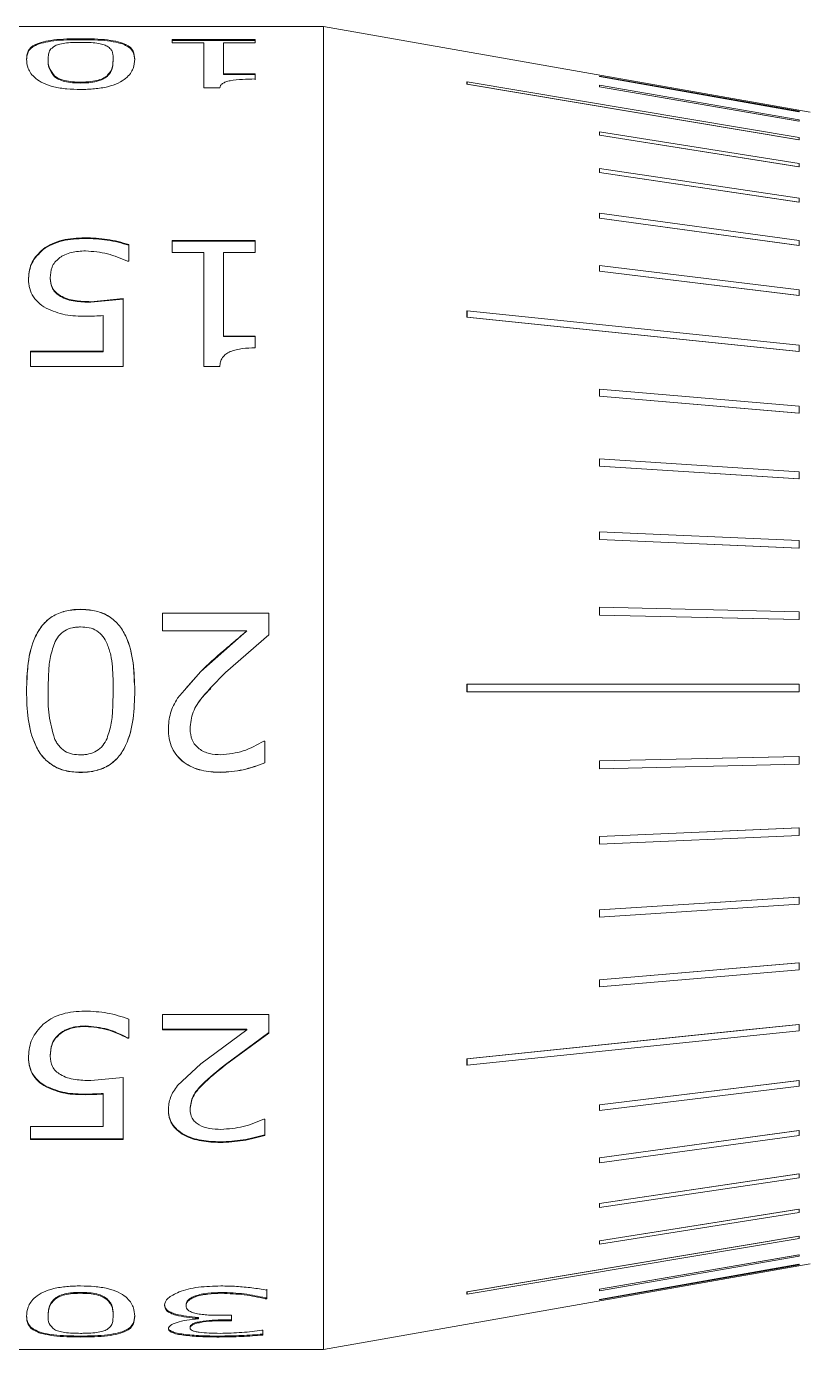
# Model space of a CAD drawing. Header units: millimetres. Extents: x 2 to 278, y 1 to 215.
# Drawn here: x 125.61 to 130.68, y 29.56 to 38.19 of the extents above; entities that cross this region are included whole.
import ezdxf

# ---------------------------------------------------------------- set-up
doc = ezdxf.new("R2010")
doc.units = ezdxf.units.MM

msp = doc.modelspace()

# ---------------------------------------------------------------- linework, layer by layer
at = {"color": 7, "linetype": 'Continuous', "lineweight": 18}
for p, q in [((127.5452, 38.1918), (122.4652, 38.1918)), ((130.7202, 37.632), (127.5452, 38.1918)), ((127.5452, 38.1918), (127.5452, 29.5558)), ((125.9601, 38.1119), (125.9601, 38.1056)), ((126.5581, 38.1069), (127.0983, 38.1069)), ((126.5581, 38.1069), (126.5581, 38.0853)), ((126.5581, 38.1006), (127.0983, 38.1006)), ((126.7639, 38.0853), (126.5581, 38.0853)), ((126.7639, 38.0853), (126.7639, 37.7915)), ((126.8925, 38.0853), (126.8925, 37.8832)), ((127.0983, 38.0853), (126.8925, 38.0853)), ((127.0983, 38.1069), (127.0983, 38.0853)), ((125.7479, 37.9713), (125.7479, 37.9774)), ((126.1723, 37.9717), (126.1723, 37.9777)), ((126.3138, 37.9777), (126.3138, 37.9717)), ((125.7893, 37.8641), (125.7893, 37.87)), ((125.9601, 37.8227), (125.9601, 37.8285)), ((126.1321, 37.8646), (126.1321, 37.8704)), ((126.8925, 37.8832), (127.0983, 37.8832)), ((126.8925, 37.8773), (126.8925, 37.8832)), ((126.8925, 37.8773), (127.0983, 37.8773)), ((127.0983, 37.8832), (127.0983, 37.8489)), ((127.0983, 37.8489), (127.0983, 37.843)), ((128.4815, 37.8155), (128.4815, 37.8312)), ((128.4815, 37.8312), (128.4822, 37.8312)), ((128.4822, 37.8312), (128.4822, 37.8155)), ((130.6489, 37.4679), (128.4822, 37.8312)), ((129.3458, 37.8647), (129.3458, 37.8679)), ((129.3458, 37.8679), (129.3465, 37.8679)), ((130.6482, 37.6356), (129.3458, 37.8647)), ((129.3458, 37.8647), (129.3465, 37.8647)), ((130.6489, 37.6387), (129.3465, 37.8679)), ((129.3465, 37.8679), (129.3465, 37.8647)), ((129.3465, 37.8647), (130.6489, 37.6356)), ((126.8678, 37.7915), (126.7639, 37.7915)), ((130.6482, 37.4522), (128.4815, 37.8155)), ((128.4815, 37.8155), (128.4822, 37.8155)), ((128.4822, 37.8155), (130.6489, 37.4522)), ((129.3458, 37.7986), (129.3458, 37.8081)), ((129.3458, 37.8081), (129.3465, 37.8081)), ((130.6482, 37.573), (129.3458, 37.7986)), ((129.3458, 37.7986), (129.3465, 37.7986)), ((130.6489, 37.5826), (129.3465, 37.8081)), ((129.3465, 37.8081), (129.3465, 37.7986)), ((129.3465, 37.7986), (130.6489, 37.573)), ((130.6482, 37.6356), (130.6489, 37.6356)), ((130.6482, 37.573), (130.6489, 37.573)), ((130.6489, 37.6356), (130.6489, 37.6387)), ((130.6489, 37.573), (130.6489, 37.5826)), ((129.3458, 37.4827), (129.3458, 37.5043)), ((129.3458, 37.5043), (129.3465, 37.5043)), ((130.6482, 37.2749), (129.3458, 37.4827)), ((129.3458, 37.4827), (129.3465, 37.4827)), ((130.6489, 37.2965), (129.3465, 37.5043)), ((129.3465, 37.5043), (129.3465, 37.4827)), ((129.3465, 37.4827), (130.6489, 37.2749)), ((130.6482, 37.4522), (130.6489, 37.4522)), ((130.6489, 37.4522), (130.6489, 37.4679)), ((129.3458, 37.2379), (129.3458, 37.2651)), ((129.3458, 37.2651), (129.3465, 37.2651)), ((130.6482, 37.044), (129.3458, 37.2379)), ((129.3458, 37.2379), (129.3465, 37.2379)), ((130.6489, 37.0712), (129.3465, 37.2651)), ((129.3465, 37.2651), (129.3465, 37.2379)), ((129.3465, 37.2379), (130.6489, 37.044)), ((130.6482, 37.2749), (130.6489, 37.2749)), ((130.6489, 37.2749), (130.6489, 37.2965)), ((130.6489, 37.044), (130.6489, 37.0712)), ((129.3458, 36.94), (129.3458, 36.9724)), ((129.3458, 36.9724), (129.3465, 36.9724)), ((129.3465, 36.9724), (129.3465, 36.94)), ((130.6489, 36.7954), (129.3465, 36.9724)), ((130.6482, 37.044), (130.6489, 37.044)), ((130.6482, 36.7631), (129.3458, 36.94)), ((129.3458, 36.94), (129.3465, 36.94)), ((129.3465, 36.94), (130.6489, 36.7631)), ((125.9872, 36.8128), (125.9872, 36.8085)), ((126.5581, 36.7939), (127.0983, 36.7939)), ((126.5581, 36.7939), (126.5581, 36.7173)), ((126.5581, 36.7896), (127.0983, 36.7896)), ((127.0983, 36.7939), (127.0983, 36.7173)), ((130.6489, 36.7631), (130.6489, 36.7954)), ((125.7153, 36.7392), (125.7153, 36.735)), ((126.2752, 36.7685), (126.2752, 36.6588)), ((126.7639, 36.7173), (126.5581, 36.7173)), ((126.7639, 36.7173), (126.7639, 35.9719)), ((126.8925, 36.7173), (126.8925, 36.1711)), ((127.0983, 36.7173), (126.8925, 36.7173)), ((130.6482, 36.7631), (130.6489, 36.7631)), ((126.2752, 36.6588), (126.2657, 36.6588)), ((129.3458, 36.5938), (129.3458, 36.6308)), ((129.3458, 36.6308), (129.3465, 36.6308)), ((129.3465, 36.6308), (129.3465, 36.5938)), ((130.6489, 36.4736), (129.3465, 36.6308)), ((125.6193, 36.5506), (125.6193, 36.5467)), ((125.7608, 36.5514), (125.7608, 36.5475)), ((130.6482, 36.4366), (129.3458, 36.5938)), ((129.3458, 36.5938), (129.3465, 36.5938)), ((129.3465, 36.5938), (130.6489, 36.4366)), ((130.6489, 36.4366), (130.6489, 36.4736)), ((125.8285, 36.4337), (125.8285, 36.4299)), ((126.0268, 36.3952), (126.2366, 36.416)), ((126.0268, 36.3915), (126.2366, 36.4123)), ((126.0268, 36.3952), (126.0268, 36.3915)), ((126.2366, 36.416), (126.2366, 35.9719)), ((130.6482, 36.4366), (130.6489, 36.4366)), ((126.108, 36.3048), (126.108, 36.0723)), ((128.4815, 36.2942), (128.4815, 36.3353)), ((128.4815, 36.3353), (128.4822, 36.3353)), ((130.6482, 36.0697), (128.4815, 36.2942)), ((128.4815, 36.2942), (128.4822, 36.2942)), ((128.4822, 36.3353), (128.4822, 36.2942)), ((130.6489, 36.1108), (128.4822, 36.3353)), ((128.4822, 36.2942), (130.6489, 36.0697)), ((126.8925, 36.1711), (127.0983, 36.1711)), ((126.8925, 36.1678), (126.8925, 36.1711)), ((126.8925, 36.1678), (127.0983, 36.1678)), ((127.0983, 36.1711), (127.0983, 36.0944)), ((130.6489, 36.0697), (130.6489, 36.1108)), ((125.6321, 36.0723), (126.108, 36.0723)), ((125.6321, 36.0723), (125.6321, 35.9719)), ((125.6321, 36.0691), (126.108, 36.0691)), ((126.108, 36.0723), (126.108, 36.0691)), ((130.6482, 36.0697), (130.6489, 36.0697)), ((126.2366, 35.9719), (125.6321, 35.9719)), ((126.8678, 35.9719), (126.7639, 35.9719)), ((129.3458, 35.7788), (129.3458, 35.8233)), ((129.3458, 35.8233), (129.3465, 35.8233)), ((130.6482, 35.6681), (129.3458, 35.7788)), ((129.3458, 35.7788), (129.3465, 35.7788)), ((129.3465, 35.8233), (129.3465, 35.7788)), ((130.6489, 35.7127), (129.3465, 35.8233)), ((129.3465, 35.7788), (130.6489, 35.6681)), ((130.6482, 35.6681), (130.6489, 35.6681)), ((130.6489, 35.6681), (130.6489, 35.7127)), ((129.3458, 35.3228), (129.3458, 35.3701)), ((129.3458, 35.3701), (129.3465, 35.3701)), ((130.6482, 35.2383), (129.3458, 35.3228)), ((129.3458, 35.3228), (129.3465, 35.3228)), ((130.6489, 35.2855), (129.3465, 35.3701)), ((129.3465, 35.3701), (129.3465, 35.3228)), ((129.3465, 35.3228), (130.6489, 35.2383)), ((130.6482, 35.2383), (130.6489, 35.2383)), ((130.6489, 35.2383), (130.6489, 35.2855)), ((129.3458, 34.8441), (129.3458, 34.8933)), ((129.3458, 34.8933), (129.3465, 34.8933)), ((129.3465, 34.8933), (129.3465, 34.8441)), ((130.6489, 34.8362), (129.3465, 34.8933)), ((130.6482, 34.787), (129.3458, 34.8441)), ((129.3458, 34.8441), (129.3465, 34.8441)), ((129.3465, 34.8441), (130.6489, 34.787)), ((130.6489, 34.787), (130.6489, 34.8362)), ((130.6482, 34.787), (130.6489, 34.787)), ((125.9601, 34.3874), (125.9601, 34.3867)), ((129.3458, 34.35), (129.3458, 34.4004)), ((129.3458, 34.4004), (129.3465, 34.4004)), ((129.3465, 34.4004), (129.3465, 34.35)), ((130.6489, 34.3716), (129.3465, 34.4004)), ((130.6489, 34.3212), (130.6489, 34.3716)), ((126.4938, 34.3619), (127.1883, 34.3619)), ((126.4938, 34.3619), (126.4938, 34.2467)), ((126.4938, 34.3612), (127.1883, 34.3612)), ((127.1883, 34.3619), (127.1883, 34.2211)), ((130.6482, 34.3212), (129.3458, 34.35)), ((129.3458, 34.35), (129.3465, 34.35)), ((129.3465, 34.35), (130.6489, 34.3212)), ((130.6482, 34.3212), (130.6489, 34.3212)), ((127.0446, 34.2467), (126.4938, 34.2467)), ((126.7434, 33.9821), (127.0446, 34.2467)), ((127.1883, 34.2211), (126.9058, 33.9739)), ((127.0446, 34.2462), (127.0446, 34.2467)), ((126.5915, 33.8071), (126.7434, 33.9821)), ((126.6453, 33.8692), (126.7434, 33.982)), ((126.3138, 33.8555), (126.3138, 33.8556)), ((128.4815, 33.8484), (128.4815, 33.8992)), ((128.4815, 33.8992), (128.4822, 33.8992)), ((128.4822, 33.8992), (128.4822, 33.8484)), ((130.6489, 33.8992), (128.4822, 33.8992)), ((130.6489, 33.8484), (130.6489, 33.8992)), ((128.4815, 33.8484), (128.4822, 33.8484)), ((128.4822, 33.8484), (130.6489, 33.8484)), ((126.5324, 33.6033), (126.5324, 33.6029)), ((126.6739, 33.6077), (126.6739, 33.6073)), ((127.1555, 33.5274), (127.1626, 33.5274)), ((127.1626, 33.5274), (127.1626, 33.3854)), ((129.3458, 33.3976), (130.6482, 33.4264)), ((130.6489, 33.4264), (129.3465, 33.3976)), ((130.6482, 33.4264), (130.6489, 33.4264)), ((130.6489, 33.376), (130.6489, 33.4264)), ((129.3458, 33.3472), (129.3458, 33.3976)), ((129.3458, 33.3976), (129.3465, 33.3976)), ((129.3458, 33.3472), (129.3465, 33.3472)), ((129.3465, 33.3976), (129.3465, 33.3472)), ((129.3465, 33.3472), (130.6489, 33.376)), ((125.9601, 33.3227), (125.9601, 33.3235)), ((126.8718, 33.3235), (126.8718, 33.3227)), ((129.3458, 32.9036), (130.6482, 32.9607)), ((129.3458, 32.8543), (129.3458, 32.9036)), ((129.3458, 32.9036), (129.3465, 32.9036)), ((130.6489, 32.9607), (129.3465, 32.9036)), ((129.3465, 32.8543), (130.6489, 32.9115)), ((129.3465, 32.9036), (129.3465, 32.8543)), ((130.6482, 32.9607), (130.6489, 32.9607)), ((130.6489, 32.9115), (130.6489, 32.9607)), ((129.3458, 32.8543), (129.3465, 32.8543)), ((129.3458, 32.4248), (130.6482, 32.5093)), ((130.6489, 32.5093), (129.3465, 32.4248)), ((130.6482, 32.5093), (130.6489, 32.5093)), ((130.6489, 32.4621), (130.6489, 32.5093)), ((129.3458, 32.3775), (129.3458, 32.4248)), ((129.3458, 32.4248), (129.3465, 32.4248)), ((129.3465, 32.3775), (130.6489, 32.4621)), ((129.3465, 32.4248), (129.3465, 32.3775)), ((129.3458, 32.3775), (129.3465, 32.3775)), ((129.3458, 31.9689), (130.6482, 32.0795)), ((130.6489, 32.0795), (129.3465, 31.9689)), ((130.6482, 32.0795), (130.6489, 32.0795)), ((130.6489, 32.035), (130.6489, 32.0795)), ((129.3458, 31.9243), (129.3458, 31.9689)), ((129.3458, 31.9689), (129.3465, 31.9689)), ((129.3465, 31.9243), (130.6489, 32.035)), ((129.3465, 31.9689), (129.3465, 31.9243)), ((129.3458, 31.9243), (129.3465, 31.9243)), ((126.2752, 31.713), (126.2752, 31.5881)), ((126.4938, 31.7428), (127.1883, 31.7428)), ((126.4938, 31.7428), (126.4938, 31.6429)), ((127.1883, 31.7428), (127.1883, 31.6209)), ((125.8204, 31.6118), (125.8204, 31.6151)), ((125.992, 31.6649), (125.992, 31.6682)), ((127.0446, 31.6462), (126.4938, 31.6462)), ((127.0446, 31.6429), (126.4938, 31.6429)), ((126.7434, 31.4203), (127.0446, 31.6429)), ((127.1883, 31.6242), (126.9058, 31.4171)), ((127.1883, 31.6209), (126.9058, 31.4135)), ((127.0446, 31.6462), (127.0446, 31.6429)), ((130.6482, 31.678), (130.6489, 31.678)), ((130.6489, 31.6369), (130.6489, 31.678)), ((126.2752, 31.5914), (126.2657, 31.5914)), ((126.2657, 31.5881), (126.2657, 31.5914)), ((126.2752, 31.5881), (126.2657, 31.5881)), ((125.6193, 31.4708), (125.6193, 31.4743)), ((125.7608, 31.4716), (125.7608, 31.4752)), ((128.4815, 31.4123), (128.4815, 31.4534)), ((128.4815, 31.4534), (128.4822, 31.4534)), ((128.4822, 31.4534), (128.4822, 31.4123)), ((126.5915, 31.2783), (126.7434, 31.4203)), ((128.4815, 31.4123), (128.4822, 31.4123)), ((125.7344, 31.2698), (125.7344, 31.2736)), ((126.0268, 31.3115), (126.2366, 31.3323)), ((126.2366, 31.3323), (126.2366, 30.926)), ((129.3458, 31.1539), (130.6482, 31.3111)), ((130.6489, 31.3111), (129.3465, 31.1539)), ((129.3465, 31.1168), (130.6489, 31.274)), ((130.6482, 31.3111), (130.6489, 31.3111)), ((130.6489, 31.274), (130.6489, 31.3111)), ((125.9943, 31.2193), (125.9943, 31.2232)), ((126.108, 31.2236), (126.108, 31.2275)), ((126.108, 31.2236), (126.108, 31.0116)), ((126.5324, 31.122), (126.5324, 31.118)), ((126.6739, 31.1254), (126.6739, 31.1214)), ((129.3458, 31.1168), (129.3458, 31.1539)), ((129.3458, 31.1539), (129.3465, 31.1539)), ((129.3458, 31.1168), (129.3465, 31.1168)), ((129.3465, 31.1539), (129.3465, 31.1168)), ((125.6321, 31.0116), (126.108, 31.0116)), ((125.6321, 31.0116), (125.6321, 30.926)), ((127.1555, 31.0601), (127.1626, 31.0601)), ((127.1626, 31.0601), (127.1626, 30.9534)), ((126.2366, 30.9303), (125.6321, 30.9303)), ((126.2366, 30.926), (125.6321, 30.926)), ((129.3458, 30.8076), (130.6482, 30.9846)), ((130.6489, 30.9846), (129.3465, 30.8076)), ((129.3465, 30.7752), (130.6489, 30.9522)), ((130.6482, 30.9846), (130.6489, 30.9846)), ((130.6489, 30.9522), (130.6489, 30.9846)), ((126.8718, 30.9116), (126.8718, 30.9072)), ((129.3458, 30.7752), (129.3458, 30.8076)), ((129.3458, 30.8076), (129.3465, 30.8076)), ((129.3458, 30.7752), (129.3465, 30.7752)), ((129.3465, 30.8076), (129.3465, 30.7752)), ((129.3458, 30.5098), (130.6482, 30.7037)), ((130.6489, 30.7037), (129.3465, 30.5098)), ((129.3465, 30.4825), (130.6489, 30.6764)), ((130.6482, 30.7037), (130.6489, 30.7037)), ((130.6489, 30.6764), (130.6489, 30.7037)), ((129.3458, 30.4825), (129.3458, 30.5098)), ((129.3458, 30.5098), (129.3465, 30.5098)), ((129.3465, 30.5098), (129.3465, 30.4825)), ((129.3458, 30.4825), (129.3465, 30.4825)), ((129.3458, 30.2649), (130.6482, 30.4727)), ((130.6489, 30.4727), (129.3465, 30.2649)), ((129.3465, 30.2433), (130.6489, 30.4511)), ((130.6482, 30.4727), (130.6489, 30.4727)), ((130.6489, 30.4511), (130.6489, 30.4727)), ((128.4815, 29.9321), (130.6482, 30.2954)), ((130.6489, 30.2954), (128.4822, 29.9321)), ((128.4822, 29.9164), (130.6489, 30.2797)), ((129.3458, 30.2433), (129.3458, 30.2649)), ((129.3458, 30.2649), (129.3465, 30.2649)), ((129.3458, 30.2433), (129.3465, 30.2433)), ((129.3465, 30.2649), (129.3465, 30.2433)), ((130.6482, 30.2954), (130.6489, 30.2954)), ((130.6489, 30.2797), (130.6489, 30.2954)), ((129.3458, 29.949), (130.6482, 30.1746)), ((130.6489, 30.1746), (129.3465, 29.949)), ((129.3465, 29.9395), (130.6489, 30.1651)), ((130.6482, 30.1746), (130.6489, 30.1746)), ((130.6489, 30.1651), (130.6489, 30.1746)), ((127.5452, 29.5558), (130.7202, 30.1157)), ((129.3458, 29.8829), (130.6482, 30.1121)), ((130.6489, 30.1121), (129.3465, 29.8829)), ((129.3465, 29.8797), (130.6489, 30.1089)), ((130.6482, 30.1121), (130.6489, 30.1121)), ((130.6489, 30.1089), (130.6489, 30.1121)), ((125.7887, 29.8866), (125.7887, 29.8808)), ((125.9601, 29.9287), (125.9601, 29.9229)), ((126.1329, 29.8858), (126.1329, 29.8799)), ((126.7098, 29.9004), (126.7098, 29.9062)), ((126.8788, 29.9229), (126.8788, 29.9287)), ((127.1754, 29.8933), (127.1652, 29.8933)), ((127.1652, 29.8875), (127.1652, 29.8933)), ((127.1754, 29.8875), (127.1652, 29.8875)), ((127.1754, 29.9499), (127.1754, 29.9441)), ((127.1754, 29.9441), (127.1754, 29.8875)), ((128.4815, 29.9164), (128.4815, 29.9321)), ((128.4815, 29.9321), (128.4822, 29.9321)), ((128.4815, 29.9164), (128.4822, 29.9164)), ((128.4822, 29.9321), (128.4822, 29.9164)), ((129.3458, 29.9395), (129.3458, 29.949)), ((129.3458, 29.949), (129.3465, 29.949)), ((129.3458, 29.9395), (129.3465, 29.9395)), ((129.3458, 29.8797), (129.3458, 29.8829)), ((129.3458, 29.8829), (129.3465, 29.8829)), ((129.3465, 29.949), (129.3465, 29.9395)), ((129.3465, 29.8829), (129.3465, 29.8797)), ((126.5067, 29.8442), (126.5067, 29.8501)), ((126.6481, 29.8412), (126.6481, 29.8471)), ((129.3458, 29.8797), (129.3465, 29.8797)), ((125.7479, 29.7789), (125.7479, 29.7728)), ((126.1723, 29.7792), (126.1723, 29.7732)), ((126.3138, 29.7732), (126.3138, 29.7792)), ((126.5816, 29.7804), (126.5816, 29.7864)), ((126.7283, 29.7598), (126.7283, 29.7659)), ((126.7283, 29.7598), (126.7283, 29.7569)), ((126.8825, 29.7791), (126.9439, 29.7791)), ((126.9439, 29.7499), (126.8971, 29.7499)), ((126.9439, 29.7438), (126.8971, 29.7438)), ((126.9439, 29.7791), (126.9439, 29.7438)), ((125.9601, 29.6376), (125.9601, 29.6438)), ((126.5324, 29.693), (126.5324, 29.6991)), ((126.6319, 29.6493), (126.6319, 29.6555)), ((126.6739, 29.696), (126.6739, 29.7022)), ((126.8646, 29.6376), (126.8646, 29.6438)), ((127.1429, 29.6822), (127.1497, 29.6822)), ((127.1497, 29.6822), (127.1497, 29.6504)), ((118.5232, 29.5558), (127.5452, 29.5558))]:
    msp.add_line(p, q, dxfattribs=at)
at = {"color": 7, "linetype": 'Continuous', "lineweight": 18, "flags": 128}
for points in [[(128.4815, 31.4534), (130.3004, 31.6419), (130.6482, 31.678)], [(130.6489, 31.678), (130.414, 31.6536), (128.4822, 31.4534)], [(128.4822, 31.4123), (130.414, 31.6125), (130.6489, 31.6369)]]:
    msp.add_lwpolyline(points, dxfattribs=at)
at = {"color": 7, "linetype": 'Continuous', "lineweight": 18}
for points, knots in [([(125.6064, 37.9774), (125.6081, 37.9956), (125.6116, 38.032), (125.6474, 38.0694), (125.7115, 38.0926), (125.783, 38.1047), (125.8543, 38.1098), (125.9144, 38.1116), (125.9449, 38.1118), (125.9601, 38.1119)], [0, 0, 0, 0, 0.250434, 0.500188, 0.629668, 0.749901, 0.874732, 0.937353, 1, 1, 1, 1]), ([(125.6064, 37.9713), (125.6081, 37.9895), (125.6116, 38.0259), (125.6474, 38.0633), (125.7115, 38.0865), (125.7831, 38.0985), (125.8688, 38.1047), (125.9296, 38.1053), (125.9601, 38.1056)], [0, 0, 0, 0, 0.25035, 0.500044, 0.629545, 0.749833, 0.874781, 1, 1, 1, 1]), ([(125.9601, 38.0882), (125.9511, 38.0881), (125.933, 38.088), (125.8974, 38.0868), (125.8547, 38.0832), (125.8131, 38.075), (125.7968, 38.0673), (125.7887, 38.0634)], [0, 0, 0, 0, 0.125385, 0.250691, 0.500473, 0.749989, 1, 1, 1, 1]), ([(125.9601, 38.1119), (125.9905, 38.1116), (126.0513, 38.111), (126.1382, 38.1047), (126.2096, 38.0926), (126.2724, 38.0693), (126.3086, 38.0323), (126.312, 37.9959), (126.3138, 37.9777)], [0, 0, 0, 0, 0.125107, 0.249982, 0.374728, 0.499704, 0.749513, 1, 1, 1, 1]), ([(125.9601, 38.1056), (125.9905, 38.1053), (126.0513, 38.1047), (126.1382, 38.0985), (126.2095, 38.0864), (126.2724, 38.0631), (126.3086, 38.0261), (126.312, 37.9899), (126.3138, 37.9717)], [0, 0, 0, 0, 0.125222, 0.250192, 0.374981, 0.499943, 0.749645, 1, 1, 1, 1]), ([(126.1329, 38.0629), (126.1248, 38.0668), (126.1085, 38.0747), (126.067, 38.0832), (126.015, 38.0876), (125.9784, 38.088), (125.9601, 38.0882)], [0, 0, 0, 0, 0.250221, 0.499886, 0.749549, 1, 1, 1, 1]), ([(125.7887, 38.0634), (125.778, 38.0553), (125.7568, 38.0393), (125.7499, 38.0103), (125.7486, 37.9887), (125.7479, 37.9774)], [0, 0, 0, 0, 0.325852, 0.643345, 1, 1, 1, 1]), ([(126.1723, 37.9777), (126.1722, 37.9857), (126.1719, 38.0016), (126.1676, 38.0237), (126.1593, 38.0447), (126.1417, 38.0568), (126.1329, 38.0629)], [0, 0, 0, 0, 0.250149, 0.500286, 0.750259, 1, 1, 1, 1]), ([(125.9601, 37.7806), (125.9297, 37.7813), (125.869, 37.7826), (125.7837, 37.7961), (125.7125, 37.8205), (125.6488, 37.8622), (125.6117, 37.9187), (125.6082, 37.9578), (125.6064, 37.9774)], [0, 0, 0, 0, 0.125108, 0.249996, 0.368839, 0.499677, 0.749515, 1, 1, 1, 1]), ([(125.7479, 37.9774), (125.7475, 37.9604), (125.7467, 37.9266), (125.7751, 37.8888), (125.7893, 37.87)], [0, 0, 0, 0, 0.501161, 1, 1, 1, 1]), ([(125.7479, 37.9713), (125.7475, 37.9544), (125.7467, 37.9206), (125.7751, 37.8829), (125.7893, 37.8641)], [0, 0, 0, 0, 0.501143, 1, 1, 1, 1]), ([(126.3138, 37.9777), (126.312, 37.9581), (126.3085, 37.919), (126.2724, 37.8629), (126.2093, 37.8211), (126.1381, 37.7964), (126.0658, 37.7853), (126.0057, 37.7811), (125.9753, 37.7808), (125.9601, 37.7806)], [0, 0, 0, 0, 0.250459, 0.50023, 0.625184, 0.749909, 0.874716, 0.937346, 1, 1, 1, 1]), ([(126.1321, 37.8704), (126.1426, 37.8826), (126.1633, 37.9068), (126.17, 37.9434), (126.1715, 37.9659), (126.1723, 37.9777)], [0, 0, 0, 0, 0.325118, 0.645265, 1, 1, 1, 1]), ([(126.1321, 37.8646), (126.1426, 37.8767), (126.1633, 37.9008), (126.17, 37.9374), (126.1715, 37.9599), (126.1723, 37.9717)], [0, 0, 0, 0, 0.325159, 0.645301, 1, 1, 1, 1]), ([(125.7893, 37.87), (125.7933, 37.8669), (125.8012, 37.8608), (125.8216, 37.8494), (125.8552, 37.8374), (125.9064, 37.8295), (125.9422, 37.8288), (125.9601, 37.8285)], [0, 0, 0, 0, 0.1253344, 0.2505826, 0.5001129, 0.7497511, 1, 1, 1, 1]), ([(125.7893, 37.8641), (125.7933, 37.8611), (125.8012, 37.855), (125.8216, 37.8436), (125.8552, 37.8315), (125.9064, 37.8237), (125.9422, 37.823), (125.9601, 37.8227)], [0, 0, 0, 0, 0.1252506, 0.2504352, 0.499924, 0.7496336, 1, 1, 1, 1]), ([(125.9601, 37.8285), (125.9691, 37.8286), (125.9872, 37.8288), (126.0228, 37.831), (126.0655, 37.8376), (126.1069, 37.8521), (126.1237, 37.8643), (126.1321, 37.8704)], [0, 0, 0, 0, 0.125362, 0.250643, 0.500339, 0.749896, 1, 1, 1, 1]), ([(125.9601, 37.8227), (125.9691, 37.8228), (125.9872, 37.823), (126.0228, 37.8252), (126.0655, 37.8318), (126.1069, 37.8462), (126.1237, 37.8585), (126.1321, 37.8646)], [0, 0, 0, 0, 0.125422, 0.25076, 0.500527, 0.750044, 1, 1, 1, 1]), ([(126.9361, 37.8379), (126.9263, 37.8354), (126.9067, 37.8304), (126.8839, 37.8195), (126.8712, 37.806), (126.8689, 37.7963), (126.8678, 37.7915)], [0, 0, 0, 0, 0.2490206, 0.4999129, 0.7496608, 1, 1, 1, 1]), ([(127.0983, 37.8489), (127.0707, 37.8486), (127.0153, 37.848), (126.9625, 37.8413), (126.9361, 37.8379)], [0, 0, 0, 0, 0.4983054, 1, 1, 1, 1]), ([(125.7153, 36.7392), (125.7342, 36.7512), (125.7718, 36.7753), (125.8629, 36.8065), (125.9375, 36.8103), (125.9872, 36.8128)], [0, 0, 0, 0, 0.250276, 0.500633, 1, 1, 1, 1]), ([(125.7153, 36.735), (125.7342, 36.747), (125.7718, 36.771), (125.8629, 36.8021), (125.9375, 36.806), (125.9872, 36.8085)], [0, 0, 0, 0, 0.250193, 0.500539, 1, 1, 1, 1]), ([(125.9872, 36.8128), (126.0365, 36.811), (126.1356, 36.8073), (126.2285, 36.7815), (126.2752, 36.7685)], [0, 0, 0, 0, 0.497226, 1, 1, 1, 1]), ([(125.9872, 36.8085), (126.0366, 36.8067), (126.1356, 36.803), (126.2285, 36.7772), (126.2752, 36.7643)], [0, 0, 0, 0, 0.497877, 1, 1, 1, 1]), ([(125.6193, 36.5506), (125.6233, 36.5862), (125.6315, 36.6574), (125.6874, 36.7119), (125.7153, 36.7392)], [0, 0, 0, 0, 0.500453, 1, 1, 1, 1]), ([(125.6193, 36.5467), (125.6234, 36.5822), (125.6315, 36.6533), (125.6874, 36.7078), (125.7153, 36.735)], [0, 0, 0, 0, 0.500359, 1, 1, 1, 1]), ([(125.992, 36.727), (125.9607, 36.7253), (125.9137, 36.7227), (125.8633, 36.7057), (125.8375, 36.6923), (125.8261, 36.6842), (125.8204, 36.6801)], [0, 0, 0, 0, 0.499447, 0.749427, 0.874687, 1, 1, 1, 1]), ([(126.2657, 36.6588), (126.2232, 36.6776), (126.1384, 36.715), (126.0408, 36.723), (125.992, 36.727)], [0, 0, 0, 0, 0.500486, 1, 1, 1, 1]), ([(125.8204, 36.6801), (125.8105, 36.6713), (125.7907, 36.6538), (125.7657, 36.6108), (125.7627, 36.5752), (125.7608, 36.5514)], [0, 0, 0, 0, 0.2501719, 0.5004723, 1, 1, 1, 1]), ([(125.7344, 36.3527), (125.716, 36.365), (125.6791, 36.3895), (125.6412, 36.4394), (125.6257, 36.4854), (125.6199, 36.5227), (125.6195, 36.5413), (125.6193, 36.5506)], [0, 0, 0, 0, 0.249801, 0.499609, 0.749505, 0.874729, 1, 1, 1, 1]), ([(125.7608, 36.5514), (125.7629, 36.529), (125.7662, 36.4952), (125.7957, 36.4555), (125.8175, 36.4409), (125.8285, 36.4337)], [0, 0, 0, 0, 0.499125, 0.74964, 1, 1, 1, 1]), ([(125.7608, 36.5475), (125.7629, 36.5251), (125.7662, 36.4914), (125.7957, 36.4517), (125.8175, 36.4372), (125.8285, 36.4299)], [0, 0, 0, 0, 0.4989883, 0.749522, 1, 1, 1, 1]), ([(125.8285, 36.4337), (125.8432, 36.4263), (125.8727, 36.4116), (125.9405, 36.3979), (125.9923, 36.3963), (126.0268, 36.3952)], [0, 0, 0, 0, 0.249715, 0.499736, 1, 1, 1, 1]), ([(125.8285, 36.4299), (125.8432, 36.4226), (125.8727, 36.4078), (125.9405, 36.3942), (125.9923, 36.3926), (126.0268, 36.3915)], [0, 0, 0, 0, 0.249659, 0.499683, 1, 1, 1, 1]), ([(125.9943, 36.3003), (125.9484, 36.3008), (125.8568, 36.3018), (125.7752, 36.3358), (125.7344, 36.3527)], [0, 0, 0, 0, 0.501299, 1, 1, 1, 1]), ([(126.108, 36.3048), (126.0891, 36.3035), (126.0512, 36.3009), (126.0132, 36.3005), (125.9943, 36.3003)], [0, 0, 0, 0, 0.499995, 1, 1, 1, 1]), ([(126.9361, 36.0704), (126.9263, 36.0651), (126.9067, 36.0543), (126.8839, 36.0309), (126.8712, 36.0022), (126.8689, 35.982), (126.8678, 35.9719)], [0, 0, 0, 0, 0.249021, 0.499913, 0.749661, 1, 1, 1, 1]), ([(127.0983, 36.0944), (127.0707, 36.0938), (127.0153, 36.0925), (126.9625, 36.0778), (126.9361, 36.0704)], [0, 0, 0, 0, 0.498305, 1, 1, 1, 1]), ([(125.6064, 33.8543), (125.6081, 33.9151), (125.6116, 34.0365), (125.6474, 34.1877), (125.7115, 34.2922), (125.783, 34.3509), (125.8543, 34.3768), (125.9144, 34.3863), (125.9449, 34.387), (125.9601, 34.3874)], [0, 0, 0, 0, 0.250434, 0.500188, 0.629668, 0.749901, 0.874732, 0.937353, 1, 1, 1, 1]), ([(125.6092, 33.8985), (125.6107, 33.9444), (125.6142, 34.0509), (125.6475, 34.1872), (125.7115, 34.2916), (125.7831, 34.35), (125.8688, 34.3821), (125.9296, 34.3852), (125.9601, 34.3867)], [0, 0, 0, 0, 0.201871, 0.467712, 0.605588, 0.733654, 0.866683, 1, 1, 1, 1]), ([(125.9601, 34.3874), (125.9905, 34.3859), (126.0513, 34.3828), (126.1382, 34.3509), (126.2096, 34.2921), (126.2724, 34.1872), (126.3086, 34.0376), (126.312, 33.9163), (126.3138, 33.8555)], [0, 0, 0, 0, 0.125107, 0.249982, 0.374728, 0.499704, 0.749513, 1, 1, 1, 1]), ([(125.9601, 34.3867), (125.9905, 34.3851), (126.0513, 34.382), (126.1381, 34.3503), (126.2096, 34.2915), (126.2723, 34.1867), (126.306, 34.0516), (126.3095, 33.9448), (126.311, 33.8986)], [0, 0, 0, 0, 0.133117, 0.265965, 0.398622, 0.531462, 0.796907, 1, 1, 1, 1]), ([(125.9601, 34.2723), (125.9511, 34.2721), (125.933, 34.2717), (125.8974, 34.2661), (125.8547, 34.25), (125.8131, 34.2135), (125.7968, 34.1813), (125.7887, 34.1652)], [0, 0, 0, 0, 0.1253851, 0.2506912, 0.5004734, 0.7499893, 1, 1, 1, 1]), ([(126.1329, 34.163), (126.1248, 34.1794), (126.1085, 34.2121), (126.067, 34.2498), (126.015, 34.2699), (125.9784, 34.2715), (125.9601, 34.2723)], [0, 0, 0, 0, 0.2502208, 0.4998863, 0.7495492, 1, 1, 1, 1]), ([(126.7434, 33.982), (126.7922, 34.0277), (126.8494, 34.0813), (126.9259, 34.1461), (126.9767, 34.1894), (127.019, 34.2248), (127.0446, 34.2462)], [0, 0, 0, 0, 0.49995, 0.586839, 0.749974, 1, 1, 1, 1]), ([(125.7887, 34.1652), (125.778, 34.1325), (125.7568, 34.0681), (125.7499, 33.9626), (125.7486, 33.8918), (125.7479, 33.8543)], [0, 0, 0, 0, 0.325852, 0.6433453, 1, 1, 1, 1]), ([(126.1723, 33.8555), (126.1722, 33.8816), (126.1719, 33.9336), (126.1676, 34.0115), (126.1593, 34.0895), (126.1417, 34.1385), (126.1329, 34.163)], [0, 0, 0, 0, 0.250149, 0.500286, 0.750259, 1, 1, 1, 1]), ([(126.9058, 33.9739), (126.8528, 33.922), (126.7735, 33.8442), (126.686, 33.7194), (126.6779, 33.6447), (126.6739, 33.6073)], [0, 0, 0, 0, 0.5010835, 0.7508721, 1, 1, 1, 1]), ([(125.9601, 33.3235), (125.9297, 33.325), (125.869, 33.328), (125.7837, 33.3598), (125.7125, 33.4182), (125.6488, 33.5223), (125.6117, 33.6728), (125.6082, 33.7938), (125.6064, 33.8544)], [0, 0, 0, 0, 0.1252234, 0.2502058, 0.3691039, 0.499915, 0.7496465, 1, 1, 1, 1]), ([(125.9601, 33.3227), (125.9297, 33.3242), (125.869, 33.3272), (125.7837, 33.359), (125.7125, 33.4175), (125.6488, 33.5218), (125.6117, 33.6725), (125.6082, 33.7937), (125.6064, 33.8543)], [0, 0, 0, 0, 0.125108, 0.249996, 0.368839, 0.499677, 0.749515, 1, 1, 1, 1]), ([(125.7479, 33.8543), (125.7475, 33.8014), (125.7467, 33.6958), (125.7751, 33.5942), (125.7893, 33.5436)], [0, 0, 0, 0, 0.501161, 1, 1, 1, 1]), ([(126.3138, 33.8556), (126.312, 33.7949), (126.3085, 33.6737), (126.2724, 33.5241), (126.2092, 33.4196), (126.1381, 33.3604), (126.0658, 33.3344), (126.0057, 33.3246), (125.9753, 33.3239), (125.9601, 33.3235)], [0, 0, 0, 0, 0.250327, 0.499992, 0.624932, 0.749699, 0.874601, 0.937287, 1, 1, 1, 1]), ([(126.3138, 33.8555), (126.312, 33.7948), (126.3085, 33.6734), (126.2724, 33.5236), (126.2093, 33.419), (126.1381, 33.3597), (126.0658, 33.3336), (126.0057, 33.3238), (125.9753, 33.3231), (125.9601, 33.3227)], [0, 0, 0, 0, 0.250459, 0.50023, 0.625184, 0.749909, 0.874716, 0.937346, 1, 1, 1, 1]), ([(126.1321, 33.5448), (126.1426, 33.5774), (126.1633, 33.6421), (126.17, 33.7475), (126.1715, 33.8183), (126.1723, 33.8555)], [0, 0, 0, 0, 0.325118, 0.645265, 1, 1, 1, 1]), ([(126.8095, 33.8713), (126.7902, 33.8518), (126.7448, 33.8061), (126.6863, 33.7193), (126.678, 33.6449), (126.6739, 33.6077)], [0, 0, 0, 0, 0.270861, 0.635977, 1, 1, 1, 1]), ([(126.5324, 33.6029), (126.5346, 33.6391), (126.539, 33.7116), (126.574, 33.7753), (126.5915, 33.8071)], [0, 0, 0, 0, 0.500083, 1, 1, 1, 1]), ([(126.8718, 33.3235), (126.8302, 33.3256), (126.7473, 33.3297), (126.6494, 33.3725), (126.5886, 33.429), (126.5544, 33.4815), (126.539, 33.5313), (126.5332, 33.5723), (126.5327, 33.593), (126.5324, 33.6033)], [0, 0, 0, 0, 0.250373, 0.499655, 0.624742, 0.74972, 0.874735, 0.937357, 1, 1, 1, 1]), ([(126.8718, 33.3227), (126.8302, 33.3248), (126.7473, 33.3289), (126.6494, 33.3718), (126.5886, 33.4284), (126.5544, 33.4809), (126.539, 33.5308), (126.5332, 33.5718), (126.5327, 33.5926), (126.5324, 33.6029)], [0, 0, 0, 0, 0.250219, 0.499406, 0.6245, 0.74953, 0.874632, 0.937305, 1, 1, 1, 1]), ([(126.6739, 33.6073), (126.6761, 33.5823), (126.6794, 33.5447), (126.7057, 33.5017), (126.742, 33.4675), (126.8006, 33.4415), (126.8503, 33.439), (126.8752, 33.4377)], [0, 0, 0, 0, 0.249411, 0.37465, 0.499967, 0.749439, 1, 1, 1, 1]), ([(125.7893, 33.5436), (125.7933, 33.5356), (125.8012, 33.5196), (125.8216, 33.4902), (125.8552, 33.4597), (125.9064, 33.4401), (125.9422, 33.4385), (125.9601, 33.4377)], [0, 0, 0, 0, 0.125334, 0.250583, 0.500113, 0.749751, 1, 1, 1, 1]), ([(125.9601, 33.4377), (125.9691, 33.4379), (125.9872, 33.4384), (126.0228, 33.4439), (126.0655, 33.4603), (126.1069, 33.4969), (126.1237, 33.5288), (126.1321, 33.5448)], [0, 0, 0, 0, 0.1253617, 0.2506431, 0.5003389, 0.749896, 1, 1, 1, 1]), ([(126.8752, 33.4377), (126.9251, 33.4428), (127.0249, 33.4529), (127.112, 33.5025), (127.1555, 33.5274)], [0, 0, 0, 0, 0.499748, 1, 1, 1, 1]), ([(127.1626, 33.3861), (127.1157, 33.3685), (127.0218, 33.3335), (126.9218, 33.3268), (126.8718, 33.3235)], [0, 0, 0, 0, 0.499982, 1, 1, 1, 1]), ([(127.1626, 33.3854), (127.1157, 33.3678), (127.0218, 33.3327), (126.9218, 33.326), (126.8718, 33.3227)], [0, 0, 0, 0, 0.500012, 1, 1, 1, 1]), ([(125.7153, 31.6789), (125.7342, 31.6929), (125.7718, 31.7207), (125.8629, 31.7576), (125.9375, 31.7621), (125.9872, 31.7652)], [0, 0, 0, 0, 0.2502763, 0.5006332, 1, 1, 1, 1]), ([(125.9872, 31.7652), (126.0365, 31.763), (126.1356, 31.7585), (126.2285, 31.7282), (126.2752, 31.713)], [0, 0, 0, 0, 0.4972257, 1, 1, 1, 1]), ([(125.6193, 31.4708), (125.6233, 31.509), (125.6315, 31.5854), (125.6874, 31.6478), (125.7153, 31.6789)], [0, 0, 0, 0, 0.500453, 1, 1, 1, 1]), ([(125.8204, 31.6151), (125.8105, 31.6054), (125.7907, 31.5859), (125.7657, 31.5385), (125.7627, 31.5005), (125.7608, 31.4752)], [0, 0, 0, 0, 0.250257, 0.500566, 1, 1, 1, 1]), ([(125.8204, 31.6118), (125.8105, 31.602), (125.7907, 31.5825), (125.7657, 31.535), (125.7627, 31.497), (125.7608, 31.4716)], [0, 0, 0, 0, 0.250172, 0.500472, 1, 1, 1, 1]), ([(125.992, 31.6682), (125.9607, 31.6662), (125.9137, 31.6633), (125.8633, 31.6439), (125.8375, 31.6288), (125.8261, 31.6197), (125.8204, 31.6151)], [0, 0, 0, 0, 0.49954, 0.749513, 0.874741, 1, 1, 1, 1]), ([(125.992, 31.6649), (125.9607, 31.663), (125.9137, 31.66), (125.8633, 31.6406), (125.8375, 31.6255), (125.8261, 31.6164), (125.8204, 31.6118)], [0, 0, 0, 0, 0.499447, 0.749427, 0.874687, 1, 1, 1, 1]), ([(126.2657, 31.5914), (126.2232, 31.6124), (126.1383, 31.6543), (126.0408, 31.6636), (125.992, 31.6682)], [0, 0, 0, 0, 0.500426, 1, 1, 1, 1]), ([(126.2657, 31.5881), (126.2232, 31.6091), (126.1384, 31.6511), (126.0408, 31.6603), (125.992, 31.6649)], [0, 0, 0, 0, 0.500486, 1, 1, 1, 1]), ([(125.7344, 31.2736), (125.716, 31.2856), (125.6791, 31.3095), (125.6412, 31.3592), (125.6257, 31.4062), (125.6199, 31.4449), (125.6195, 31.4645), (125.6193, 31.4743)], [0, 0, 0, 0, 0.249918, 0.499746, 0.749586, 0.874771, 1, 1, 1, 1]), ([(125.7344, 31.2698), (125.716, 31.2818), (125.6791, 31.3057), (125.6412, 31.3555), (125.6257, 31.4026), (125.6199, 31.4413), (125.6195, 31.461), (125.6193, 31.4708)], [0, 0, 0, 0, 0.249801, 0.499609, 0.749505, 0.874729, 1, 1, 1, 1]), ([(125.7608, 31.4716), (125.7629, 31.4481), (125.7662, 31.4126), (125.7957, 31.372), (125.8175, 31.3573), (125.8285, 31.35)], [0, 0, 0, 0, 0.499125, 0.74964, 1, 1, 1, 1]), ([(125.8285, 31.35), (125.8432, 31.3426), (125.8727, 31.3278), (125.9405, 31.3142), (125.9923, 31.3126), (126.0268, 31.3115)], [0, 0, 0, 0, 0.249715, 0.499736, 1, 1, 1, 1]), ([(126.9058, 31.4171), (126.8528, 31.3748), (126.7735, 31.3114), (126.686, 31.2124), (126.6779, 31.1544), (126.6739, 31.1254)], [0, 0, 0, 0, 0.501199, 0.750973, 1, 1, 1, 1]), ([(126.9058, 31.4135), (126.8528, 31.3711), (126.7735, 31.3076), (126.686, 31.2084), (126.6779, 31.1504), (126.6739, 31.1214)], [0, 0, 0, 0, 0.501084, 0.750872, 1, 1, 1, 1]), ([(125.9943, 31.2232), (125.9484, 31.2236), (125.8568, 31.2245), (125.7752, 31.2573), (125.7344, 31.2736)], [0, 0, 0, 0, 0.50135, 1, 1, 1, 1]), ([(125.9943, 31.2193), (125.9484, 31.2197), (125.8568, 31.2206), (125.7752, 31.2534), (125.7344, 31.2698)], [0, 0, 0, 0, 0.501299, 1, 1, 1, 1]), ([(126.5324, 31.118), (126.5346, 31.1461), (126.539, 31.2022), (126.574, 31.253), (126.5915, 31.2783)], [0, 0, 0, 0, 0.500083, 1, 1, 1, 1]), ([(126.108, 31.2275), (126.0891, 31.2262), (126.0512, 31.2237), (126.0132, 31.2234), (125.9943, 31.2232)], [0, 0, 0, 0, 0.499993, 1, 1, 1, 1]), ([(126.108, 31.2236), (126.0891, 31.2223), (126.0512, 31.2198), (126.0132, 31.2195), (125.9943, 31.2193)], [0, 0, 0, 0, 0.499995, 1, 1, 1, 1]), ([(126.8718, 30.9116), (126.8302, 30.9131), (126.7473, 30.9161), (126.6494, 30.9476), (126.5886, 30.9896), (126.5544, 31.029), (126.539, 31.0668), (126.5332, 31.0981), (126.5327, 31.114), (126.5324, 31.122)], [0, 0, 0, 0, 0.250373, 0.499655, 0.624742, 0.74972, 0.874735, 0.937357, 1, 1, 1, 1]), ([(126.8718, 30.9072), (126.8302, 30.9087), (126.7473, 30.9117), (126.6494, 30.9433), (126.5886, 30.9854), (126.5544, 31.0248), (126.539, 31.0627), (126.5332, 31.094), (126.5327, 31.11), (126.5324, 31.118)], [0, 0, 0, 0, 0.250219, 0.499406, 0.6245, 0.74953, 0.874632, 0.937305, 1, 1, 1, 1]), ([(126.6739, 31.1214), (126.6761, 31.1021), (126.6794, 31.0732), (126.7057, 31.0406), (126.742, 31.0147), (126.8006, 30.9952), (126.8503, 30.9933), (126.8752, 30.9924)], [0, 0, 0, 0, 0.249411, 0.37465, 0.499967, 0.749439, 1, 1, 1, 1]), ([(126.8752, 30.9924), (126.9251, 30.9962), (127.0249, 31.0037), (127.112, 31.0413), (127.1555, 31.0601)], [0, 0, 0, 0, 0.499748, 1, 1, 1, 1]), ([(127.1626, 30.9577), (127.1157, 30.9447), (127.0218, 30.9189), (126.9218, 30.914), (126.8718, 30.9116)], [0, 0, 0, 0, 0.499982, 1, 1, 1, 1]), ([(127.1626, 30.9534), (127.1157, 30.9404), (127.0218, 30.9145), (126.9218, 30.9097), (126.8718, 30.9072)], [0, 0, 0, 0, 0.500012, 1, 1, 1, 1]), ([(125.6064, 29.7728), (125.6081, 29.7926), (125.6116, 29.8319), (125.6474, 29.8889), (125.7115, 29.9308), (125.783, 29.9554), (125.8543, 29.9665), (125.9144, 29.9705), (125.9449, 29.9709), (125.9601, 29.971)], [0, 0, 0, 0, 0.250434, 0.500188, 0.629668, 0.749901, 0.874732, 0.937353, 1, 1, 1, 1]), ([(125.9601, 29.971), (125.9905, 29.9704), (126.0513, 29.969), (126.1382, 29.9554), (126.2096, 29.9308), (126.2724, 29.8887), (126.3086, 29.8323), (126.312, 29.7929), (126.3138, 29.7732)], [0, 0, 0, 0, 0.1251066, 0.2499816, 0.3747282, 0.4997044, 0.7495128, 1, 1, 1, 1]), ([(126.6027, 29.932), (126.6218, 29.9384), (126.66, 29.9512), (126.7519, 29.9673), (126.8257, 29.9695), (126.8748, 29.971)], [0, 0, 0, 0, 0.250211, 0.500474, 1, 1, 1, 1]), ([(126.8748, 29.971), (126.9089, 29.9704), (126.9775, 29.9691), (127.0786, 29.9594), (127.1432, 29.9492), (127.1754, 29.9441)], [0, 0, 0, 0, 0.330209, 0.666076, 1, 1, 1, 1]), ([(125.7887, 29.8866), (125.778, 29.8744), (125.7568, 29.8503), (125.7499, 29.8135), (125.7486, 29.7908), (125.7479, 29.7789)], [0, 0, 0, 0, 0.3258828, 0.6433899, 1, 1, 1, 1]), ([(125.7887, 29.8808), (125.778, 29.8685), (125.7568, 29.8444), (125.7499, 29.8075), (125.7486, 29.7848), (125.7479, 29.7728)], [0, 0, 0, 0, 0.325852, 0.643345, 1, 1, 1, 1]), ([(125.9601, 29.9287), (125.9511, 29.9286), (125.933, 29.9284), (125.8974, 29.9262), (125.8547, 29.9197), (125.8132, 29.9052), (125.7968, 29.8928), (125.7887, 29.8866)], [0, 0, 0, 0, 0.125446, 0.250809, 0.500664, 0.75014, 1, 1, 1, 1]), ([(125.9601, 29.9229), (125.9511, 29.9228), (125.933, 29.9226), (125.8974, 29.9204), (125.8547, 29.9139), (125.8131, 29.8994), (125.7968, 29.887), (125.7887, 29.8808)], [0, 0, 0, 0, 0.1253851, 0.2506912, 0.5004734, 0.7499893, 1, 1, 1, 1]), ([(126.1329, 29.8858), (126.1248, 29.8921), (126.1085, 29.9047), (126.067, 29.9196), (126.015, 29.9278), (125.9784, 29.9284), (125.9601, 29.9287)], [0, 0, 0, 0, 0.2500685, 0.4996917, 0.7494284, 1, 1, 1, 1]), ([(126.1329, 29.8799), (126.1248, 29.8862), (126.1085, 29.8988), (126.067, 29.9138), (126.015, 29.9219), (125.9784, 29.9226), (125.9601, 29.9229)], [0, 0, 0, 0, 0.250221, 0.499886, 0.749549, 1, 1, 1, 1]), ([(126.1723, 29.7792), (126.1722, 29.7875), (126.1719, 29.8041), (126.1676, 29.8305), (126.1593, 29.8582), (126.1417, 29.8766), (126.1329, 29.8858)], [0, 0, 0, 0, 0.2501388, 0.5002667, 0.7502365, 1, 1, 1, 1]), ([(126.5067, 29.8442), (126.5106, 29.8601), (126.5184, 29.8919), (126.5746, 29.9186), (126.6027, 29.932)], [0, 0, 0, 0, 0.500139, 1, 1, 1, 1]), ([(126.7098, 29.9062), (126.7, 29.9021), (126.6802, 29.8938), (126.6523, 29.8738), (126.6498, 29.8578), (126.6481, 29.8471)], [0, 0, 0, 0, 0.248492, 0.500854, 1, 1, 1, 1]), ([(126.7098, 29.9004), (126.7, 29.8963), (126.6802, 29.8879), (126.6523, 29.868), (126.6498, 29.8519), (126.6481, 29.8412)], [0, 0, 0, 0, 0.248401, 0.500745, 1, 1, 1, 1]), ([(126.8788, 29.9287), (126.8487, 29.9275), (126.8034, 29.9257), (126.7459, 29.9172), (126.7218, 29.9099), (126.7098, 29.9062)], [0, 0, 0, 0, 0.4997292, 0.7500745, 1, 1, 1, 1]), ([(126.8788, 29.9229), (126.8487, 29.9217), (126.8034, 29.9199), (126.7459, 29.9114), (126.7218, 29.9041), (126.7098, 29.9004)], [0, 0, 0, 0, 0.499653, 0.750001, 1, 1, 1, 1]), ([(127.1652, 29.8933), (127.1205, 29.903), (127.0312, 29.9224), (126.9296, 29.9266), (126.8788, 29.9287)], [0, 0, 0, 0, 0.501035, 1, 1, 1, 1]), ([(127.1652, 29.8875), (127.1205, 29.8972), (127.0313, 29.9166), (126.9296, 29.9208), (126.8788, 29.9229)], [0, 0, 0, 0, 0.500401, 1, 1, 1, 1]), ([(126.1723, 29.7732), (126.1722, 29.7815), (126.1719, 29.7981), (126.1676, 29.8245), (126.1593, 29.8523), (126.1417, 29.8707), (126.1329, 29.8799)], [0, 0, 0, 0, 0.250149, 0.500286, 0.750259, 1, 1, 1, 1]), ([(126.5816, 29.7864), (126.5697, 29.7904), (126.5457, 29.7985), (126.512, 29.8191), (126.5088, 29.8377), (126.5067, 29.8501)], [0, 0, 0, 0, 0.2490493, 0.500934, 1, 1, 1, 1]), ([(126.5816, 29.7804), (126.5697, 29.7844), (126.5457, 29.7925), (126.512, 29.8131), (126.5088, 29.8318), (126.5067, 29.8442)], [0, 0, 0, 0, 0.249065, 0.500829, 1, 1, 1, 1]), ([(126.6481, 29.8412), (126.6499, 29.8312), (126.6525, 29.8163), (126.6811, 29.7997), (126.7028, 29.7939), (126.7137, 29.791)], [0, 0, 0, 0, 0.499369, 0.749769, 1, 1, 1, 1]), ([(125.9601, 29.6438), (125.9297, 29.6441), (125.869, 29.6447), (125.7837, 29.651), (125.7125, 29.6631), (125.6488, 29.6865), (125.6117, 29.7241), (125.6082, 29.7606), (125.6064, 29.7789)], [0, 0, 0, 0, 0.125223, 0.250206, 0.369104, 0.499915, 0.749647, 1, 1, 1, 1]), ([(125.9601, 29.6376), (125.9297, 29.6379), (125.869, 29.6385), (125.7837, 29.6448), (125.7125, 29.6569), (125.6488, 29.6803), (125.6117, 29.718), (125.6082, 29.7545), (125.6064, 29.7728)], [0, 0, 0, 0, 0.125108, 0.249996, 0.368839, 0.499677, 0.749515, 1, 1, 1, 1]), ([(125.7479, 29.7728), (125.7475, 29.7567), (125.7467, 29.7246), (125.7751, 29.699), (125.7893, 29.6862)], [0, 0, 0, 0, 0.501161, 1, 1, 1, 1]), ([(126.3138, 29.7792), (126.312, 29.7609), (126.3085, 29.7243), (126.2724, 29.687), (126.2092, 29.6634), (126.1381, 29.6511), (126.0658, 29.6459), (126.0057, 29.644), (125.9753, 29.6439), (125.9601, 29.6438)], [0, 0, 0, 0, 0.250327, 0.499992, 0.624932, 0.749699, 0.874601, 0.937287, 1, 1, 1, 1]), ([(126.3138, 29.7732), (126.312, 29.7549), (126.3085, 29.7182), (126.2724, 29.6808), (126.2093, 29.6572), (126.1381, 29.6449), (126.0658, 29.6397), (126.0057, 29.6378), (125.9753, 29.6377), (125.9601, 29.6376)], [0, 0, 0, 0, 0.250459, 0.50023, 0.625184, 0.749909, 0.874716, 0.937346, 1, 1, 1, 1]), ([(126.1321, 29.6865), (126.1426, 29.6947), (126.1633, 29.7109), (126.17, 29.7401), (126.1715, 29.7618), (126.1723, 29.7732)], [0, 0, 0, 0, 0.3251182, 0.6452653, 1, 1, 1, 1]), ([(126.5324, 29.693), (126.535, 29.7), (126.5403, 29.714), (126.5871, 29.7335), (126.6495, 29.7495), (126.7021, 29.7544), (126.7283, 29.7569)], [0, 0, 0, 0, 0.249826, 0.499596, 0.749917, 1, 1, 1, 1]), ([(126.7283, 29.7659), (126.7017, 29.7678), (126.6486, 29.7716), (126.6039, 29.7815), (126.5816, 29.7864)], [0, 0, 0, 0, 0.500632, 1, 1, 1, 1]), ([(126.7283, 29.7598), (126.7017, 29.7617), (126.6486, 29.7656), (126.6039, 29.7755), (126.5816, 29.7804)], [0, 0, 0, 0, 0.500563, 1, 1, 1, 1]), ([(126.8971, 29.7499), (126.8703, 29.7495), (126.8168, 29.7488), (126.7528, 29.7415), (126.7111, 29.7319), (126.6885, 29.7226), (126.6758, 29.7124), (126.6745, 29.7056), (126.6739, 29.7022)], [0, 0, 0, 0, 0.25044, 0.500022, 0.627351, 0.749938, 0.874864, 1, 1, 1, 1]), ([(126.8971, 29.7438), (126.8703, 29.7435), (126.8168, 29.7427), (126.7528, 29.7354), (126.7111, 29.7258), (126.6885, 29.7165), (126.6758, 29.7063), (126.6745, 29.6994), (126.6739, 29.696)], [0, 0, 0, 0, 0.250292, 0.499776, 0.627084, 0.749742, 0.874757, 1, 1, 1, 1]), ([(126.7137, 29.791), (126.7264, 29.7886), (126.7518, 29.7839), (126.8095, 29.7799), (126.8533, 29.7794), (126.8825, 29.7791)], [0, 0, 0, 0, 0.249674, 0.499724, 1, 1, 1, 1]), ([(125.7893, 29.6862), (125.7933, 29.6842), (125.8012, 29.6803), (125.8216, 29.6734), (125.8552, 29.6664), (125.9064, 29.6621), (125.9422, 29.6617), (125.9601, 29.6615)], [0, 0, 0, 0, 0.125334, 0.250583, 0.500113, 0.749751, 1, 1, 1, 1]), ([(125.9601, 29.6615), (125.9691, 29.6616), (125.9872, 29.6617), (126.0228, 29.6629), (126.0655, 29.6666), (126.1069, 29.6749), (126.1237, 29.6826), (126.1321, 29.6865)], [0, 0, 0, 0, 0.125362, 0.250643, 0.500339, 0.749896, 1, 1, 1, 1]), ([(126.6319, 29.6555), (126.617, 29.6579), (126.5872, 29.6627), (126.5543, 29.6729), (126.5387, 29.6832), (126.5332, 29.6921), (126.5327, 29.6968), (126.5324, 29.6991)], [0, 0, 0, 0, 0.250096, 0.499908, 0.74963, 0.874788, 1, 1, 1, 1]), ([(126.6319, 29.6493), (126.617, 29.6517), (126.5872, 29.6565), (126.5543, 29.6667), (126.5387, 29.6771), (126.5332, 29.686), (126.5327, 29.6906), (126.5324, 29.693)], [0, 0, 0, 0, 0.2499779, 0.4997621, 0.7495392, 0.8747406, 1, 1, 1, 1]), ([(126.8646, 29.6438), (126.8235, 29.644), (126.7415, 29.6443), (126.6683, 29.6518), (126.6319, 29.6555)], [0, 0, 0, 0, 0.5010883, 1, 1, 1, 1]), ([(126.8646, 29.6376), (126.8235, 29.6377), (126.7415, 29.638), (126.6683, 29.6456), (126.6319, 29.6493)], [0, 0, 0, 0, 0.501037, 1, 1, 1, 1]), ([(126.6739, 29.696), (126.6744, 29.6932), (126.6755, 29.6876), (126.687, 29.68), (126.7063, 29.6734), (126.7239, 29.6703), (126.7327, 29.6688)], [0, 0, 0, 0, 0.25023, 0.500061, 0.749996, 1, 1, 1, 1]), ([(126.7327, 29.6688), (126.7544, 29.6664), (126.7977, 29.6618), (126.8457, 29.6616), (126.8698, 29.6615)], [0, 0, 0, 0, 0.498881, 1, 1, 1, 1]), ([(127.1497, 29.6566), (127.1038, 29.653), (127.012, 29.6457), (126.9137, 29.6445), (126.8646, 29.6438)], [0, 0, 0, 0, 0.500008, 1, 1, 1, 1]), ([(127.1497, 29.6504), (127.1038, 29.6468), (127.012, 29.6395), (126.9137, 29.6382), (126.8646, 29.6376)], [0, 0, 0, 0, 0.5000397, 1, 1, 1, 1]), ([(126.8698, 29.6615), (126.9185, 29.6627), (127.0159, 29.6649), (127.1005, 29.6765), (127.1429, 29.6822)], [0, 0, 0, 0, 0.499614, 1, 1, 1, 1])]:
    msp.add_open_spline(points, degree=3, knots=knots, dxfattribs=at)

doc.saveas('drawing.dxf')
